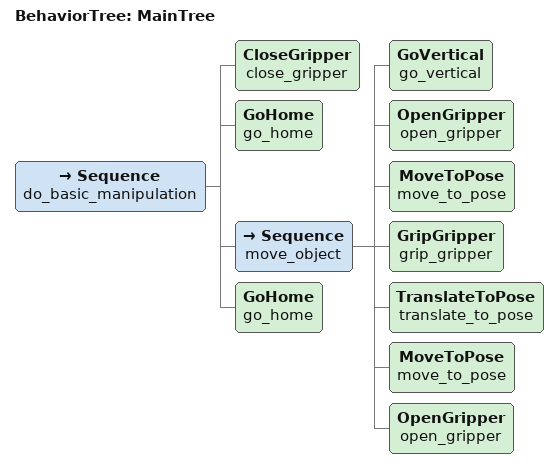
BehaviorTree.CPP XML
<root main_tree_to_execute = "MainTree" >
     <BehaviorTree ID="MainTree">
        <Sequence name="do_basic_manipulation">
            <CloseGripper   name="close_gripper"/>
            <GoHome         name="go_home"/>
            <Sequence name="move_object">
                <GoVertical     name="go_vertical"/>
                <OpenGripper    name="open_gripper"/>
                <MoveToPose     name="move_to_pose"/>
                <GripGripper    name="grip_gripper"/>
                <TranslateToPose     name="translate_to_pose"/>
                <MoveToPose     name="move_to_pose"/>
                <OpenGripper    name="open_gripper"/>
            </Sequence>
            <GoHome         name="go_home"/>
        </Sequence>
     </BehaviorTree>
 </root>
